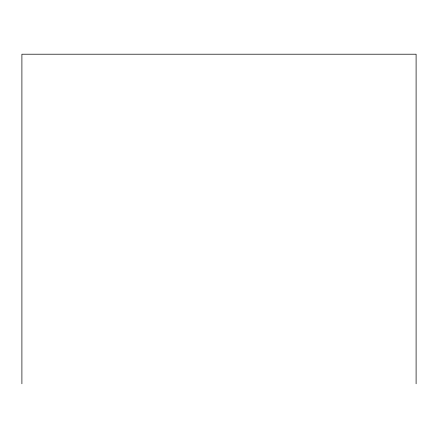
<?xml version="1.0" encoding="UTF-8"?>
<svg xmlns="http://www.w3.org/2000/svg" width="438" height="438" viewBox="0 0 438 438"><rect width="100%" height="100%" fill="white"/><g stroke="black" fill="none" stroke-linecap="round" stroke-linejoin="round"><path stroke-width="0.66" d="M416.1 383.792L416.1 54.208L21.9 54.208L21.9 383.792"/></g></svg>
